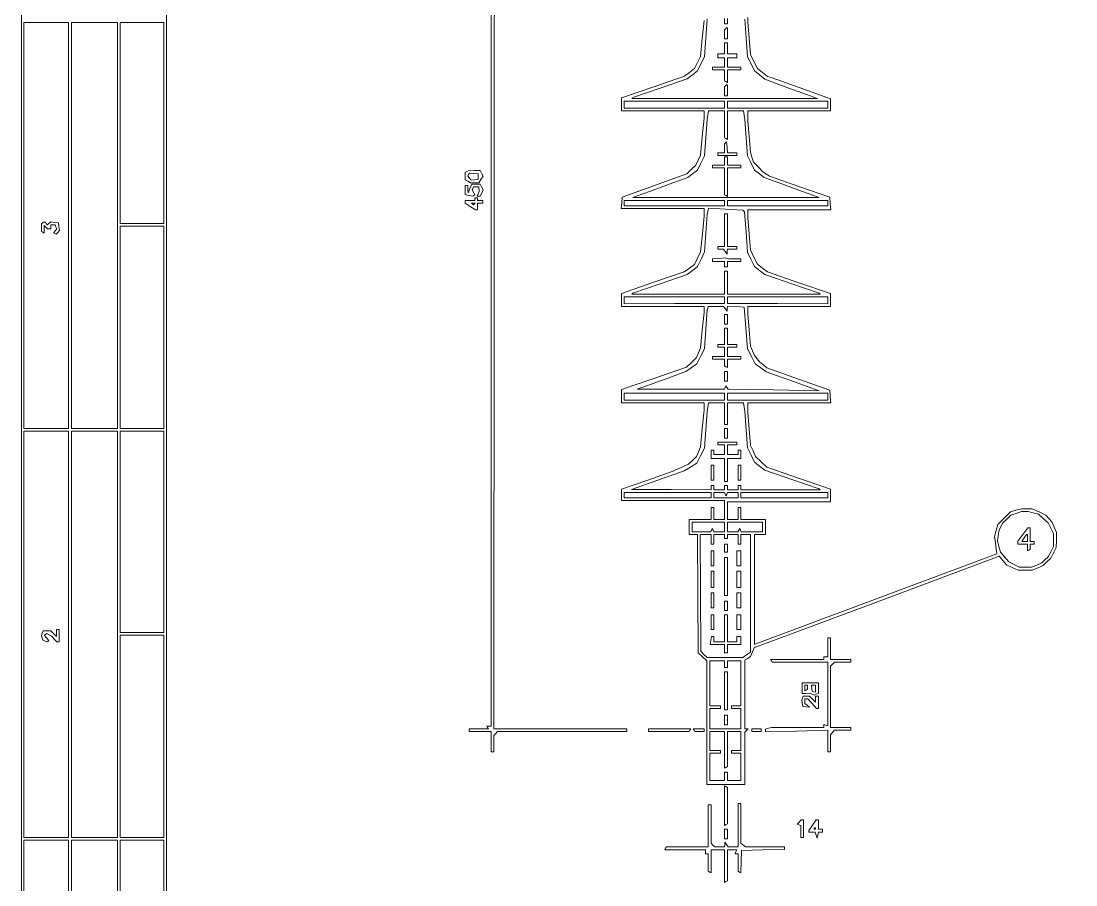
# Paper-space layout 'AN-09-DGE-065-B' of a CAD drawing. Header units: metres, sheet in millimetres. Extents: x 12 to 193, y 4 to 291.
# Drawn here: x 29.5 to 127.3, y 113.8 to 193.9 of the extents above; entities that cross this region are included whole.
import ezdxf

# ---------------------------------------------------------------- set-up
doc = ezdxf.new("R2010")
doc.units = ezdxf.units.M
doc.layers.add('DGE_CONTORNOS', color=7, linetype='Continuous', lineweight=0)
doc.layers.add('DGE_DATOS', color=7, linetype='Continuous', lineweight=0)

# ---------------------------------------------------------------- blocks, each defined once
blk = doc.blocks.new('LP_REF_DGE_MT_065_B')
at = {"layer": 'DGE_CONTORNOS'}
for points in [[(29.546, 269.596), (29.486, 269.438), (29.518, 147.084), (29.55, 24.729), (111.378, 24.698), (193.206, 24.666), (193.206, 147.21), (193.206, 269.753), (111.406, 269.753), (29.605, 269.753)], [(192.954, 172.399), (192.954, 75.297), (117.958, 75.297), (42.963, 75.296), (42.963, 172.399), (42.963, 269.501), (117.958, 269.501), (192.954, 269.501)], [(33.895, 174.98), (33.895, 156.152), (31.817, 156.152), (29.739, 156.152), (29.739, 174.98), (29.739, 193.809), (31.817, 193.809), (33.895, 193.809)], [(38.429, 174.98), (38.429, 156.152), (36.288, 156.152), (34.147, 156.152), (34.147, 174.98), (34.147, 193.809), (36.288, 193.809), (38.429, 193.809)], [(42.711, 184.489), (42.711, 175.169), (40.696, 175.169), (38.681, 175.169), (38.681, 184.489), (38.681, 193.809), (40.696, 193.809), (42.711, 193.809)], [(94.807, 193.221), (94.723, 193.137), (94.723, 192.717), (94.723, 192.298), (94.849, 192.298), (94.975, 192.298), (94.975, 192.801), (94.975, 193.305), (94.933, 193.305), (94.891, 193.305)], [(94.723, 191.416), (94.723, 190.912), (94.408, 190.912), (94.093, 190.912), (94.093, 190.723), (94.093, 190.534), (94.408, 190.534), (94.723, 190.534), (94.723, 190.094), (94.723, 189.653), (94.156, 189.653), (93.59, 189.653), (93.59, 189.527), (93.59, 189.401), (94.156, 189.401), (94.723, 189.401), (94.723, 188.905), (94.723, 188.408), (94.849, 188.33), (94.975, 188.252), (94.975, 188.827), (94.975, 189.401), (95.605, 189.401), (96.234, 189.401), (96.234, 189.527), (96.234, 189.653), (95.605, 189.653), (94.975, 189.653), (94.975, 190.094), (94.975, 190.534), (95.416, 190.534), (95.856, 190.534), (95.856, 190.723), (95.856, 190.912), (95.416, 190.912), (94.975, 190.912), (94.975, 191.416), (94.975, 191.92), (94.849, 191.92), (94.723, 191.92)], [(94.807, 187.932), (94.723, 187.848), (94.723, 187.428), (94.723, 187.008), (94.849, 187.008), (94.975, 187.008), (94.975, 187.512), (94.975, 188.015), (94.933, 188.015), (94.891, 188.015)], [(94.723, 186.189), (94.723, 185.874), (90.063, 185.874), (85.404, 185.874), (85.404, 186.189), (85.404, 186.504), (90.063, 186.504), (94.723, 186.504)], [(104.294, 186.189), (104.294, 185.874), (99.635, 185.874), (94.975, 185.874), (94.975, 186.189), (94.975, 186.504), (99.635, 186.504), (104.294, 186.504)], [(94.723, 184.371), (94.723, 183.119), (94.849, 183.041), (94.975, 182.963), (94.975, 184.293), (94.975, 185.623), (95.725, 185.623), (96.475, 185.623), (96.538, 185.213), (96.602, 184.804), (96.726, 183.119), (96.85, 181.434), (97.175, 180.77), (97.5, 180.106), (97.951, 179.762), (98.401, 179.418), (100.12, 178.8), (101.838, 178.181), (102.657, 177.879), (103.476, 177.576), (94.849, 177.576), (86.222, 177.576), (87.041, 177.879), (87.859, 178.181), (89.578, 178.8), (91.296, 179.418), (91.747, 179.762), (92.198, 180.106), (92.523, 180.77), (92.847, 181.434), (92.972, 183.119), (93.096, 184.804), (93.16, 185.213), (93.223, 185.623), (93.973, 185.623), (94.723, 185.623)], [(94.817, 182.654), (94.723, 182.558), (94.723, 182.138), (94.723, 181.718), (94.408, 181.718), (94.093, 181.718), (94.093, 181.592), (94.093, 181.466), (94.975, 181.466), (95.856, 181.466), (95.856, 181.592), (95.856, 181.718), (95.423, 181.718), (94.989, 181.718), (94.951, 182.234), (94.912, 182.749)], [(94.723, 180.963), (94.723, 180.585), (94.156, 180.585), (93.59, 180.585), (93.59, 180.459), (93.59, 180.333), (94.156, 180.333), (94.723, 180.333), (94.723, 179.081), (94.723, 177.829), (94.849, 177.751), (94.975, 177.673), (94.975, 179.003), (94.975, 180.333), (95.605, 180.333), (96.234, 180.333), (96.234, 180.459), (96.234, 180.585), (95.605, 180.585), (94.975, 180.585), (94.975, 180.963), (94.975, 181.34), (94.849, 181.34), (94.723, 181.34)], [(70.826, 179.998), (70.669, 179.934), (70.669, 179.571), (70.669, 179.208), (70.912, 179.078), (71.156, 178.948), (71.539, 178.948), (71.922, 178.948), (72.123, 179.254), (72.324, 179.56), (72.185, 179.821), (72.045, 180.081), (71.514, 180.071), (70.984, 180.061)], [(71.865, 179.514), (71.865, 179.262), (71.54, 179.225), (71.214, 179.187), (71.057, 179.376), (70.899, 179.566), (70.985, 179.705), (71.07, 179.843), (71.468, 179.805), (71.865, 179.766)], [(71.108, 178.412), (70.931, 178.003), (70.926, 178.349), (70.921, 178.696), (70.795, 178.696), (70.669, 178.696), (70.669, 178.27), (70.669, 177.843), (71.014, 177.777), (71.36, 177.711), (71.456, 177.77), (71.551, 177.829), (71.442, 178.042), (71.333, 178.255), (71.389, 178.412), (71.445, 178.57), (71.687, 178.57), (71.928, 178.57), (71.943, 178.412), (71.958, 178.255), (71.952, 178.192), (71.947, 178.129), (71.861, 177.908), (71.775, 177.688), (71.917, 177.688), (72.06, 177.688), (72.196, 177.987), (72.332, 178.286), (72.189, 178.554), (72.045, 178.822), (71.666, 178.822), (71.286, 178.822)], [(71.55, 177.436), (71.55, 177.31), (71.11, 177.31), (70.669, 177.31), (70.669, 177.189), (70.669, 177.067), (71.139, 176.748), (71.609, 176.429), (71.706, 176.429), (71.802, 176.429), (71.802, 176.743), (71.802, 177.058), (72.054, 177.058), (72.306, 177.058), (72.306, 177.184), (72.306, 177.31), (72.054, 177.31), (71.802, 177.31), (71.802, 177.436), (71.802, 177.562), (71.676, 177.562), (71.55, 177.562)], [(71.508, 176.974), (71.424, 176.89), (71.341, 176.974), (71.257, 177.058), (71.424, 177.058), (71.592, 177.058)], [(94.723, 177.058), (94.723, 176.806), (90.063, 176.806), (85.404, 176.806), (85.404, 177.058), (85.404, 177.31), (90.063, 177.31), (94.723, 177.31)], [(104.294, 177.058), (104.294, 176.806), (99.635, 176.806), (94.975, 176.806), (94.975, 177.058), (94.975, 177.31), (99.635, 177.31), (104.294, 177.31)], [(96.499, 176.321), (96.576, 176.24), (96.708, 174.376), (96.841, 172.512), (97.165, 171.848), (97.49, 171.184), (97.964, 170.808), (98.438, 170.432), (100.957, 169.571), (103.476, 168.709), (103.528, 168.664), (103.581, 168.62), (99.278, 168.62), (94.975, 168.62), (94.975, 169.691), (94.975, 170.761), (94.849, 170.761), (94.723, 170.761), (94.723, 169.691), (94.723, 168.62), (90.42, 168.62), (86.117, 168.62), (86.17, 168.664), (86.222, 168.709), (88.741, 169.571), (91.26, 170.432), (91.734, 170.808), (92.208, 171.184), (92.537, 171.858), (92.867, 172.531), (92.983, 174.259), (93.098, 175.988), (93.161, 176.284), (93.223, 176.579), (94.823, 176.491), (96.423, 176.402)], [(31.46, 175.211), (31.376, 175.127), (31.376, 174.778), (31.376, 174.428), (31.502, 174.351), (31.628, 174.273), (31.628, 174.62), (31.628, 174.968), (31.779, 174.817), (31.93, 174.665), (32.094, 174.665), (32.258, 174.665), (32.258, 174.854), (32.258, 175.043), (32.451, 175.043), (32.644, 175.043), (32.717, 174.853), (32.79, 174.662), (32.644, 174.486), (32.497, 174.31), (32.615, 174.237), (32.733, 174.164), (32.882, 174.344), (33.032, 174.524), (32.991, 174.878), (32.95, 175.232), (32.597, 175.273), (32.243, 175.313), (32.073, 175.172), (31.902, 175.031), (31.821, 175.163), (31.739, 175.295), (31.642, 175.295), (31.544, 175.295)], [(94.723, 174.539), (94.723, 173.028), (94.408, 173.028), (94.093, 173.028), (94.093, 172.902), (94.093, 172.776), (94.363, 172.776), (94.632, 172.776), (94.8, 172.556), (94.967, 172.335), (94.971, 172.556), (94.975, 172.776), (95.416, 172.776), (95.856, 172.776), (95.856, 172.902), (95.856, 173.028), (95.416, 173.028), (94.975, 173.028), (94.975, 174.539), (94.975, 176.051), (94.849, 176.051), (94.723, 176.051)], [(42.711, 165.534), (42.711, 156.152), (40.696, 156.152), (38.681, 156.152), (38.681, 165.534), (38.681, 174.917), (40.696, 174.917), (42.711, 174.917)], [(94.188, 171.927), (93.59, 171.881), (93.59, 171.762), (93.59, 171.643), (94.156, 171.643), (94.723, 171.643), (94.723, 171.391), (94.723, 171.139), (94.849, 171.139), (94.975, 171.139), (94.975, 171.391), (94.975, 171.643), (95.605, 171.643), (96.234, 171.643), (96.234, 171.769), (96.234, 171.895), (95.678, 171.895), (95.121, 171.895), (94.954, 171.934), (94.786, 171.973)], [(94.723, 168.062), (94.723, 167.757), (90.063, 167.745), (85.404, 167.733), (85.404, 168.051), (85.404, 168.368), (90.063, 168.368), (94.723, 168.368)], [(104.294, 168.051), (104.294, 167.733), (99.635, 167.745), (94.975, 167.757), (94.975, 168.062), (94.975, 168.368), (99.635, 168.368), (104.294, 168.368)], [(94.8, 167.266), (94.967, 167.046), (94.971, 167.272), (94.975, 167.499), (95.762, 167.461), (96.549, 167.424), (96.696, 165.484), (96.844, 163.544), (97.202, 162.844), (97.56, 162.144), (98.069, 161.786), (98.579, 161.427), (101.027, 160.547), (103.476, 159.666), (99.262, 159.739), (95.048, 159.811), (94.939, 159.965), (94.83, 160.119), (94.766, 159.961), (94.702, 159.804), (90.651, 159.809), (86.6, 159.815), (88.864, 160.624), (91.128, 161.434), (91.633, 161.789), (92.138, 162.144), (92.495, 162.842), (92.852, 163.54), (92.98, 165.356), (93.108, 167.172), (93.156, 167.329), (93.204, 167.487), (93.918, 167.487), (94.632, 167.487)], [(94.723, 166.29), (94.723, 165.849), (94.849, 165.849), (94.975, 165.849), (94.975, 166.29), (94.975, 166.731), (94.849, 166.731), (94.723, 166.731)], [(94.723, 164.716), (94.723, 163.96), (94.408, 163.96), (94.093, 163.96), (94.093, 163.834), (94.093, 163.708), (94.408, 163.708), (94.723, 163.708), (94.723, 163.268), (94.723, 162.827), (94.156, 162.827), (93.59, 162.827), (93.59, 162.701), (93.59, 162.575), (94.156, 162.575), (94.723, 162.575), (94.723, 162.267), (94.723, 161.96), (94.849, 161.882), (94.975, 161.804), (94.975, 162.19), (94.975, 162.575), (95.605, 162.575), (96.234, 162.575), (96.234, 162.701), (96.234, 162.827), (95.605, 162.827), (94.975, 162.827), (94.975, 163.268), (94.975, 163.708), (95.416, 163.708), (95.856, 163.708), (95.856, 163.834), (95.856, 163.96), (95.416, 163.96), (94.975, 163.96), (94.975, 164.716), (94.975, 165.472), (94.849, 165.472), (94.723, 165.472)], [(94.723, 161.001), (94.723, 160.56), (94.849, 160.56), (94.975, 160.56), (94.975, 161.001), (94.975, 161.441), (94.849, 161.441), (94.723, 161.441)], [(94.723, 159.111), (94.723, 158.797), (90.063, 158.797), (85.404, 158.797), (85.404, 159.111), (85.404, 159.426), (90.063, 159.426), (94.723, 159.426)], [(94.723, 157.537), (94.723, 156.53), (94.849, 156.53), (94.975, 156.53), (94.975, 157.537), (94.975, 158.545), (95.725, 158.545), (96.475, 158.545), (96.538, 158.135), (96.602, 157.726), (96.726, 156.041), (96.85, 154.356), (97.17, 153.702), (97.49, 153.048), (97.964, 152.672), (98.438, 152.296), (100.957, 151.435), (103.476, 150.573), (103.528, 150.529), (103.581, 150.484), (99.907, 150.484), (96.234, 150.484), (96.234, 150.673), (96.234, 150.862), (96.108, 150.862), (95.982, 150.862), (95.982, 150.673), (95.982, 150.484), (95.479, 150.484), (94.975, 150.484), (94.975, 150.673), (94.975, 150.862), (94.849, 150.862), (94.723, 150.862), (94.723, 150.673), (94.723, 150.484), (94.219, 150.484), (93.715, 150.484), (93.715, 150.673), (93.715, 150.862), (93.59, 150.862), (93.464, 150.862), (93.464, 150.673), (93.464, 150.484), (89.78, 150.49), (86.096, 150.496), (88.535, 151.363), (90.974, 152.229), (91.556, 152.589), (92.137, 152.949), (92.491, 153.641), (92.846, 154.333), (92.971, 156.03), (93.096, 157.726), (93.16, 158.135), (93.223, 158.545), (93.973, 158.545), (94.723, 158.545)], [(104.294, 159.111), (104.294, 158.797), (99.635, 158.797), (94.975, 158.797), (94.975, 159.111), (94.975, 159.426), (99.635, 159.426), (104.294, 159.426)], [(33.895, 137.071), (33.895, 118.243), (31.817, 118.243), (29.739, 118.243), (29.739, 137.071), (29.739, 155.9), (31.817, 155.9), (33.895, 155.9)], [(38.429, 137.071), (38.429, 118.243), (36.288, 118.243), (34.147, 118.243), (34.147, 137.071), (34.147, 155.9), (36.288, 155.9), (38.429, 155.9)], [(42.711, 146.58), (42.711, 137.26), (40.696, 137.26), (38.681, 137.26), (38.681, 146.58), (38.681, 155.9), (40.696, 155.9), (42.711, 155.9)], [(94.723, 155.711), (94.723, 155.27), (94.849, 155.27), (94.975, 155.27), (94.975, 155.711), (94.975, 156.152), (94.849, 156.152), (94.723, 156.152)], [(94.093, 154.766), (94.093, 154.64), (94.408, 154.64), (94.723, 154.64), (94.723, 154.2), (94.723, 153.759), (94.219, 153.759), (93.715, 153.759), (93.715, 153.948), (93.715, 154.137), (93.59, 154.137), (93.464, 154.137), (93.464, 153.759), (93.464, 153.381), (94.093, 153.381), (94.723, 153.381), (94.723, 152.31), (94.723, 151.24), (94.849, 151.24), (94.975, 151.24), (94.975, 152.31), (94.975, 153.381), (95.605, 153.381), (96.234, 153.381), (96.234, 153.759), (96.234, 154.137), (96.108, 154.137), (95.982, 154.137), (95.982, 153.948), (95.982, 153.759), (95.479, 153.759), (94.975, 153.759), (94.975, 154.2), (94.975, 154.64), (95.416, 154.64), (95.856, 154.64), (95.856, 154.766), (95.856, 154.892), (94.975, 154.892), (94.093, 154.892)], [(93.464, 152.059), (93.464, 151.366), (93.59, 151.366), (93.715, 151.366), (93.715, 152.059), (93.715, 152.751), (93.59, 152.751), (93.464, 152.751)], [(95.982, 152.059), (95.982, 151.366), (96.108, 151.366), (96.234, 151.366), (96.234, 152.059), (96.234, 152.751), (96.108, 152.751), (95.982, 152.751)], [(93.464, 149.98), (93.464, 149.729), (89.434, 149.729), (85.404, 149.729), (85.404, 149.98), (85.404, 150.232), (89.434, 150.232), (93.464, 150.232)], [(94.775, 150.075), (94.849, 149.917), (94.922, 150.075), (94.996, 150.232), (95.489, 150.232), (95.982, 150.232), (95.982, 149.98), (95.982, 149.729), (94.849, 149.729), (93.715, 149.729), (93.715, 149.98), (93.715, 150.232), (94.209, 150.232), (94.702, 150.232)], [(104.294, 149.98), (104.294, 149.729), (100.264, 149.729), (96.234, 149.729), (96.234, 149.98), (96.234, 150.232), (100.264, 150.232), (104.294, 150.232)], [(123.346, 148.336), (123.821, 148.203), (124.266, 147.813), (124.711, 147.422), (124.967, 146.92), (125.224, 146.417), (125.219, 145.815), (125.214, 145.213), (124.968, 144.732), (124.721, 144.25), (124.423, 143.973), (124.126, 143.695), (123.659, 143.5), (123.193, 143.305), (122.617, 143.305), (122.041, 143.305), (121.562, 143.55), (121.083, 143.794), (120.691, 144.241), (120.299, 144.687), (120.156, 145.219), (120.013, 145.751), (120.091, 146.242), (120.17, 146.732), (120.344, 147.065), (120.518, 147.399), (120.893, 147.755), (121.267, 148.111), (121.754, 148.285), (122.24, 148.458), (122.555, 148.463), (122.87, 148.468)], [(94.723, 147.021), (94.723, 146.58), (94.23, 146.58), (93.736, 146.58), (93.663, 146.737), (93.59, 146.895), (93.516, 146.737), (93.443, 146.58), (92.572, 146.58), (91.7, 146.58), (91.7, 147.021), (91.7, 147.462), (93.212, 147.462), (94.723, 147.462)], [(98.249, 147.021), (98.249, 146.58), (97.252, 146.58), (96.255, 146.58), (96.182, 146.737), (96.108, 146.895), (96.035, 146.737), (95.961, 146.58), (95.468, 146.58), (94.975, 146.58), (94.975, 147.021), (94.975, 147.462), (96.612, 147.462), (98.249, 147.462)], [(122.377, 146.343), (121.925, 145.728), (121.925, 145.587), (121.925, 145.446), (122.366, 145.446), (122.807, 145.446), (122.807, 145.124), (122.807, 144.802), (122.933, 144.88), (123.059, 144.958), (123.059, 145.202), (123.059, 145.446), (123.248, 145.446), (123.437, 145.446), (123.437, 145.572), (123.437, 145.698), (123.248, 145.698), (123.059, 145.698), (123.059, 146.328), (123.059, 146.958), (122.944, 146.958), (122.829, 146.958)], [(93.464, 145.887), (93.464, 145.446), (93.59, 145.446), (93.715, 145.446), (93.715, 145.887), (93.715, 146.328), (94.219, 146.328), (94.723, 146.328), (94.723, 146.139), (94.723, 145.95), (94.849, 145.95), (94.975, 145.95), (94.975, 146.139), (94.975, 146.328), (95.479, 146.328), (95.982, 146.328), (95.982, 145.887), (95.982, 145.446), (96.108, 145.446), (96.234, 145.446), (96.234, 145.887), (96.234, 146.328), (96.675, 146.328), (97.116, 146.328), (97.112, 140.881), (97.108, 135.434), (96.765, 135.182), (96.423, 134.93), (94.758, 134.93), (93.093, 134.93), (92.806, 135.217), (92.519, 135.504), (92.482, 140.916), (92.446, 146.328), (92.955, 146.328), (93.464, 146.328)], [(122.807, 146.013), (122.807, 145.698), (122.552, 145.698), (122.297, 145.698), (122.504, 146.013), (122.71, 146.328), (122.759, 146.328), (122.807, 146.328)], [(93.464, 144.124), (93.464, 143.431), (93.59, 143.431), (93.715, 143.431), (93.715, 144.124), (93.715, 144.817), (93.59, 144.817), (93.464, 144.817)], [(94.723, 145.069), (94.723, 144.691), (94.849, 144.691), (94.975, 144.691), (94.975, 145.069), (94.975, 145.446), (94.849, 145.446), (94.723, 145.446)], [(95.856, 144.124), (95.856, 143.431), (96.045, 143.431), (96.234, 143.431), (96.234, 144.124), (96.234, 144.817), (96.045, 144.817), (95.856, 144.817)], [(94.723, 142.424), (94.723, 140.661), (94.849, 140.661), (94.975, 140.661), (94.975, 142.424), (94.975, 144.187), (94.849, 144.187), (94.723, 144.187)], [(93.464, 142.172), (93.464, 141.416), (93.59, 141.416), (93.715, 141.416), (93.715, 142.172), (93.715, 142.928), (93.59, 142.928), (93.464, 142.928)], [(95.856, 142.172), (95.856, 141.416), (96.045, 141.416), (96.234, 141.416), (96.234, 142.172), (96.234, 142.928), (96.045, 142.928), (95.856, 142.928)], [(93.464, 140.22), (93.464, 139.527), (93.59, 139.527), (93.715, 139.527), (93.715, 140.22), (93.715, 140.912), (93.59, 140.912), (93.464, 140.912)], [(95.856, 140.22), (95.856, 139.527), (96.045, 139.527), (96.234, 139.527), (96.234, 140.22), (96.234, 140.912), (96.045, 140.912), (95.856, 140.912)], [(94.723, 139.716), (94.723, 139.275), (94.849, 139.275), (94.975, 139.275), (94.975, 139.716), (94.975, 140.157), (94.849, 140.157), (94.723, 140.157)], [(94.723, 137.638), (94.723, 136.379), (94.219, 136.379), (93.715, 136.379), (93.715, 136.63), (93.715, 136.882), (93.604, 136.882), (93.492, 136.882), (93.437, 136.504), (93.381, 136.127), (94.052, 136.127), (94.723, 136.127), (94.723, 135.749), (94.723, 135.371), (94.849, 135.371), (94.975, 135.371), (94.975, 135.749), (94.975, 136.127), (95.605, 136.127), (96.234, 136.127), (96.234, 136.504), (96.234, 136.882), (96.045, 136.882), (95.856, 136.882), (95.856, 136.63), (95.856, 136.379), (95.416, 136.379), (94.975, 136.379), (94.975, 137.638), (94.975, 138.897), (94.849, 138.897), (94.723, 138.897)], [(93.464, 138.205), (93.464, 137.512), (93.59, 137.512), (93.715, 137.512), (93.715, 138.205), (93.715, 138.897), (93.59, 138.897), (93.464, 138.897)], [(95.856, 138.205), (95.856, 137.512), (96.045, 137.512), (96.234, 137.512), (96.234, 138.205), (96.234, 138.897), (96.045, 138.897), (95.856, 138.897)], [(32.762, 137.197), (32.762, 136.882), (32.51, 137.134), (32.258, 137.386), (31.894, 137.386), (31.529, 137.386), (31.45, 137.179), (31.371, 136.973), (31.441, 136.75), (31.512, 136.528), (31.714, 136.45), (31.916, 136.373), (31.981, 136.438), (32.046, 136.503), (31.829, 136.743), (31.612, 136.983), (31.743, 137.065), (31.875, 137.146), (32.099, 137.026), (32.324, 136.906), (32.562, 136.642), (32.801, 136.379), (32.907, 136.379), (33.013, 136.379), (33.013, 136.945), (33.013, 137.512), (32.888, 137.512), (32.762, 137.512)], [(42.711, 127.625), (42.711, 118.243), (40.696, 118.243), (38.681, 118.243), (38.681, 127.625), (38.681, 137.008), (40.696, 137.008), (42.711, 137.008)], [(104.294, 135.875), (104.294, 134.993), (104.105, 134.993), (103.916, 134.993), (103.916, 134.867), (103.916, 134.741), (101.453, 134.741), (98.99, 134.741), (99.068, 134.615), (99.146, 134.489), (101.72, 134.489), (104.294, 134.489), (104.294, 131.534), (104.294, 128.578), (104.105, 128.65), (103.916, 128.723), (103.916, 128.583), (103.916, 128.444), (101.492, 128.442), (99.068, 128.441), (98.784, 128.365), (98.501, 128.289), (98.501, 128.157), (98.501, 128.026), (101.398, 128.108), (104.294, 128.189), (104.294, 127.183), (104.294, 126.177), (104.42, 126.177), (104.546, 126.177), (104.55, 126.964), (104.554, 127.751), (104.721, 127.972), (104.889, 128.192), (105.662, 128.192), (106.435, 128.192), (106.435, 128.318), (106.435, 128.444), (105.491, 128.444), (104.546, 128.444), (104.546, 131.287), (104.546, 134.13), (104.726, 134.309), (104.906, 134.489), (105.671, 134.489), (106.435, 134.489), (106.435, 134.615), (106.435, 134.741), (105.491, 134.741), (104.546, 134.741), (104.546, 135.749), (104.546, 136.756), (104.42, 136.756), (104.294, 136.756)], [(94.723, 134.3), (94.723, 133.986), (94.849, 133.986), (94.975, 133.986), (94.975, 134.3), (94.975, 134.615), (95.605, 134.615), (96.234, 134.615), (96.234, 132.537), (96.234, 130.459), (95.793, 130.459), (95.353, 130.459), (95.353, 130.333), (95.353, 130.207), (95.793, 130.207), (96.234, 130.207), (96.234, 129.263), (96.234, 128.318), (94.786, 128.318), (93.338, 128.318), (93.338, 129.263), (93.338, 130.207), (93.841, 130.207), (94.345, 130.207), (94.345, 130.333), (94.345, 130.459), (93.841, 130.459), (93.338, 130.459), (93.338, 132.537), (93.338, 134.615), (94.03, 134.615), (94.723, 134.615)], [(94.723, 131.845), (94.723, 130.081), (94.849, 130.081), (94.975, 130.081), (94.975, 131.845), (94.975, 133.608), (94.849, 133.608), (94.723, 133.608)], [(101.901, 132.077), (101.901, 131.574), (102.248, 131.601), (102.594, 131.629), (102.814, 131.534), (103.035, 131.44), (103.224, 131.512), (103.413, 131.585), (103.413, 132.086), (103.413, 132.587), (102.657, 132.583), (101.901, 132.58)], [(102.405, 132.167), (102.405, 131.985), (102.279, 131.908), (102.153, 131.83), (102.153, 132.089), (102.153, 132.348), (102.279, 132.348), (102.405, 132.348)], [(103.161, 132.023), (103.161, 131.698), (103.003, 131.749), (102.846, 131.801), (102.806, 132.075), (102.765, 132.348), (102.963, 132.348), (103.161, 132.348)], [(101.95, 131.161), (101.881, 130.981), (101.923, 130.689), (101.964, 130.396), (102.279, 130.361), (102.594, 130.326), (102.374, 130.501), (102.153, 130.676), (102.153, 130.882), (102.153, 131.089), (102.294, 131.089), (102.434, 131.089), (102.838, 130.648), (103.242, 130.207), (103.327, 130.207), (103.413, 130.207), (103.413, 130.774), (103.413, 131.341), (103.287, 131.341), (103.161, 131.341), (103.161, 131.067), (103.161, 130.793), (102.869, 131.067), (102.578, 131.341), (102.299, 131.341), (102.019, 131.341)], [(94.723, 129.137), (94.723, 128.696), (94.849, 128.696), (94.975, 128.696), (94.975, 129.137), (94.975, 129.578), (94.849, 129.578), (94.723, 129.578)], [(87.67, 128.192), (87.67, 128.066), (89.552, 128.066), (91.434, 128.066), (91.512, 128.192), (91.589, 128.318), (89.63, 128.318), (87.67, 128.318)], [(91.889, 128.192), (91.967, 128.066), (92.401, 128.066), (92.834, 128.066), (92.834, 128.192), (92.834, 128.318), (92.323, 128.318), (91.812, 128.318)], [(97.242, 128.192), (97.242, 128.066), (97.682, 128.066), (98.123, 128.066), (98.123, 128.192), (98.123, 128.318), (97.682, 128.318), (97.242, 128.318)], [(94.723, 126.359), (94.723, 124.651), (94.849, 124.729), (94.975, 124.807), (94.975, 126.436), (94.975, 128.066), (95.605, 128.066), (96.234, 128.066), (96.234, 127.185), (96.234, 126.303), (95.793, 126.303), (95.353, 126.303), (95.353, 126.177), (95.353, 126.051), (95.793, 126.051), (96.234, 126.051), (96.234, 124.792), (96.234, 123.532), (95.605, 123.532), (94.975, 123.532), (94.975, 123.91), (94.975, 124.288), (94.849, 124.288), (94.723, 124.288), (94.723, 123.91), (94.723, 123.532), (94.03, 123.532), (93.338, 123.532), (93.338, 124.792), (93.338, 126.051), (93.841, 126.051), (94.345, 126.051), (94.345, 126.177), (94.345, 126.303), (93.841, 126.303), (93.338, 126.303), (93.338, 127.185), (93.338, 128.066), (94.03, 128.066), (94.723, 128.066)], [(94.723, 121.202), (94.723, 119.361), (94.849, 119.439), (94.975, 119.517), (94.975, 121.202), (94.975, 122.888), (94.849, 122.965), (94.723, 123.043)], [(95.982, 119.376), (95.982, 117.361), (95.524, 117.361), (95.066, 117.361), (94.898, 117.581), (94.731, 117.802), (94.727, 117.581), (94.723, 117.361), (94.273, 117.361), (93.823, 117.361), (93.643, 117.541), (93.464, 117.721), (93.464, 119.493), (93.464, 121.265), (93.338, 121.265), (93.212, 121.265), (93.212, 119.313), (93.212, 117.361), (91.267, 117.361), (89.322, 117.361), (89.245, 117.235), (89.167, 117.109), (91.063, 117.109), (92.96, 117.109), (92.96, 116.92), (92.96, 116.731), (93.086, 116.731), (93.212, 116.731), (93.212, 115.92), (93.212, 115.109), (93.338, 115.031), (93.464, 114.953), (93.464, 116.031), (93.464, 117.109), (94.093, 117.109), (94.723, 117.109), (94.723, 115.59), (94.723, 114.072), (94.849, 114.149), (94.975, 114.227), (94.975, 115.668), (94.975, 117.109), (95.412, 117.109), (95.848, 117.109), (95.776, 116.92), (95.703, 116.731), (95.843, 116.731), (95.982, 116.731), (95.982, 115.92), (95.982, 115.109), (96.103, 115.034), (96.224, 114.96), (96.261, 116.003), (96.297, 117.046), (98.281, 117.081), (100.264, 117.116), (100.264, 117.238), (100.264, 117.361), (98.47, 117.365), (96.675, 117.369), (96.455, 117.536), (96.234, 117.704), (96.234, 119.547), (96.234, 121.391), (96.108, 121.391), (95.982, 121.391)], [(101.633, 119.67), (101.461, 119.461), (101.618, 119.408), (101.775, 119.355), (101.775, 118.799), (101.775, 118.243), (101.901, 118.243), (102.027, 118.243), (102.027, 119.061), (102.027, 119.88), (101.917, 119.88), (101.806, 119.88)], [(102.877, 119.385), (102.531, 118.895), (102.531, 118.821), (102.531, 118.746), (102.831, 118.746), (103.131, 118.746), (103.225, 118.463), (103.319, 118.18), (103.374, 118.463), (103.43, 118.746), (103.61, 118.746), (103.79, 118.746), (103.79, 118.872), (103.79, 118.998), (103.602, 118.998), (103.413, 118.998), (103.413, 119.439), (103.413, 119.88), (103.318, 119.877), (103.224, 119.874)], [(94.723, 118.557), (94.723, 118.117), (94.849, 118.117), (94.975, 118.117), (94.975, 118.557), (94.975, 118.998), (94.849, 118.998), (94.723, 118.998)], [(103.161, 119.061), (103.161, 118.998), (103.098, 118.998), (103.035, 118.998), (103.035, 119.061), (103.035, 119.124), (103.098, 119.124), (103.161, 119.124)], [(33.895, 99.225), (33.895, 80.459), (31.817, 80.459), (29.739, 80.459), (29.739, 99.225), (29.739, 117.991), (31.817, 117.991), (33.895, 117.991)], [(38.429, 99.225), (38.429, 80.459), (36.288, 80.459), (34.147, 80.459), (34.147, 99.225), (34.147, 117.991), (36.288, 117.991), (38.429, 117.991)], [(42.711, 108.671), (42.711, 99.351), (40.696, 99.351), (38.681, 99.351), (38.681, 108.671), (38.681, 117.991), (40.696, 117.991), (42.711, 117.991)]]:
    blk.add_lwpolyline(points, close=True, dxfattribs=at)
for points in [[(73.062, 216.227), (73.062, 172.398), (73.062, 128.57), (72.865, 128.57), (72.669, 128.57), (72.747, 128.444), (72.825, 128.318), (71.936, 128.318), (71.047, 128.318), (71.047, 128.192), (71.047, 128.066), (72.054, 128.066), (73.062, 128.066), (73.062, 127.122), (73.062, 126.177), (73.188, 126.177), (73.314, 126.177), (73.314, 126.942), (73.314, 127.706), (73.493, 127.886), (73.673, 128.066), (79.664, 128.066), (85.655, 128.066), (85.655, 128.192), (85.655, 128.318), (79.484, 128.318), (73.313, 128.318), (73.345, 172.352), (73.377, 216.387)], [(92.829, 193.998), (92.65, 192.321), (92.471, 190.645), (92.202, 190.089), (91.932, 189.532), (91.47, 189.173), (91.008, 188.815), (88.08, 187.817), (85.152, 186.819), (85.152, 186.221), (85.152, 185.623), (88.993, 185.623), (92.834, 185.623), (92.831, 185.276), (92.829, 184.93), (92.654, 183.211), (92.48, 181.492), (92.262, 181.032), (92.044, 180.573), (91.627, 180.18), (91.21, 179.787), (88.213, 178.698), (85.215, 177.609), (85.176, 177.082), (85.137, 176.555), (88.986, 176.555), (92.834, 176.555), (92.83, 176.208), (92.826, 175.862), (92.658, 174.205), (92.49, 172.548), (92.204, 171.958), (91.919, 171.368), (91.451, 171.029), (90.983, 170.69), (88.068, 169.687), (85.153, 168.683), (85.153, 168.085), (85.152, 167.487), (88.993, 167.487), (92.834, 167.487), (92.831, 167.203), (92.829, 166.92), (92.653, 165.272), (92.477, 163.625), (92.293, 163.184), (92.108, 162.742), (91.648, 162.295), (91.189, 161.849), (88.17, 160.805), (85.152, 159.761), (85.152, 159.153), (85.152, 158.545), (88.993, 158.545), (92.834, 158.545), (92.831, 158.198), (92.829, 157.852), (92.656, 156.148), (92.483, 154.445), (92.298, 154.007), (92.114, 153.57), (91.75, 153.204), (91.386, 152.839), (90.63, 152.499), (89.874, 152.16), (87.514, 151.354), (85.153, 150.547), (85.152, 150.012), (85.152, 149.477), (89.937, 149.477), (94.723, 149.477), (94.723, 148.595), (94.723, 147.713), (94.219, 147.713), (93.715, 147.713), (93.715, 148.28), (93.715, 148.847), (93.59, 148.847), (93.464, 148.847), (93.464, 148.28), (93.464, 147.713), (92.456, 147.713), (91.449, 147.713), (91.449, 147.021), (91.449, 146.328), (91.823, 146.328), (92.196, 146.328), (92.232, 140.839), (92.267, 135.35), (92.676, 134.984), (93.086, 134.619), (93.086, 128.887), (93.086, 123.154), (94.849, 123.154), (96.612, 123.154), (96.612, 125.585), (96.612, 128.016), (96.763, 128.167), (96.914, 128.318), (96.763, 128.318), (96.612, 128.318), (96.612, 131.499), (96.612, 134.681), (96.873, 134.844), (97.134, 135.007), (97.316, 135.441), (97.497, 135.875), (97.543, 135.875), (97.59, 135.875), (108.885, 140.093), (120.181, 144.311), (120.514, 143.915), (120.847, 143.519), (121.396, 143.276), (121.946, 143.033), (122.597, 143.027), (123.248, 143.022), (123.752, 143.234), (124.255, 143.445), (124.613, 143.784), (124.971, 144.124), (125.225, 144.618), (125.479, 145.111), (125.483, 145.814), (125.487, 146.517), (125.274, 147.019), (125.062, 147.521), (124.785, 147.823), (124.507, 148.125), (123.878, 148.422), (123.248, 148.719), (122.744, 148.719), (122.24, 148.72), (121.737, 148.58), (121.233, 148.441), (120.648, 147.856), (120.063, 147.272), (119.91, 146.706), (119.757, 146.139), (119.833, 145.572), (119.909, 145.006), (119.941, 144.775), (119.973, 144.544), (109.206, 140.524), (98.438, 136.503), (97.966, 136.316), (97.494, 136.129), (97.494, 141.228), (97.494, 146.328), (97.997, 146.328), (98.501, 146.328), (98.501, 147.021), (98.501, 147.713), (97.368, 147.713), (96.234, 147.713), (96.234, 148.28), (96.234, 148.847), (96.108, 148.847), (95.982, 148.847), (95.982, 148.28), (95.982, 147.713), (95.479, 147.713), (94.975, 147.713), (94.975, 148.532), (94.975, 149.351), (99.76, 149.351), (104.546, 149.351), (104.545, 149.949), (104.544, 150.547), (101.584, 151.555), (98.623, 152.562), (98.102, 153.066), (97.58, 153.57), (97.356, 154.074), (97.132, 154.578), (96.999, 156.089), (96.866, 157.6), (96.865, 158.072), (96.864, 158.545), (100.712, 158.545), (104.56, 158.545), (104.521, 159.124), (104.483, 159.704), (101.563, 160.746), (98.644, 161.788), (98.313, 162.048), (97.982, 162.308), (97.735, 162.623), (97.487, 162.938), (97.308, 163.365), (97.13, 163.793), (96.998, 165.293), (96.866, 166.794), (96.865, 167.14), (96.864, 167.487), (100.705, 167.487), (104.546, 167.487), (104.545, 168.085), (104.543, 168.683), (101.617, 169.678), (98.69, 170.674), (98.224, 171.038), (97.759, 171.401), (97.442, 172.057), (97.125, 172.713), (96.996, 174.225), (96.866, 175.736), (96.865, 176.082), (96.864, 176.429), (100.712, 176.429), (104.56, 176.429), (104.521, 177.014), (104.483, 177.599), (101.683, 178.573), (98.882, 179.546), (98.597, 179.733), (98.312, 179.92), (97.857, 180.389), (97.401, 180.858), (97.261, 181.325), (97.122, 181.791), (96.994, 183.235), (96.866, 184.678), (96.865, 185.15), (96.864, 185.623), (100.705, 185.623), (104.546, 185.623), (104.546, 186.173), (104.546, 186.723), (102.059, 187.618), (99.572, 188.514), (99.131, 188.662), (98.69, 188.81), (98.224, 189.174), (97.759, 189.537), (97.442, 190.193), (97.125, 190.849), (96.996, 192.361), (96.866, 193.872), (96.865, 194.281)], [(94.723, 194.187), (94.723, 193.683), (94.849, 193.683), (94.975, 193.683), (94.975, 194.187)], [(96.597, 194.124), (96.722, 192.379), (96.847, 190.634), (97.169, 189.977), (97.49, 189.32), (97.965, 188.938), (98.439, 188.557), (99.509, 188.159), (100.579, 187.761), (101.964, 187.266), (103.35, 186.771), (94.733, 186.763), (86.117, 186.756), (86.17, 186.8), (86.222, 186.845), (88.741, 187.706), (91.26, 188.568), (91.734, 188.944), (92.208, 189.32), (92.529, 189.977), (92.851, 190.634), (92.976, 192.379), (93.101, 194.124)]]:
    blk.add_lwpolyline(points, dxfattribs=at)

psp = doc.layouts.new('AN-09-DGE-065-B')

# ---------------------------------------------------------------- block references
at = {"layer": 'DGE_DATOS'}
psp.add_blockref('LP_REF_DGE_MT_065_B', (0, 0), dxfattribs=at)

doc.saveas('drawing.dxf')
